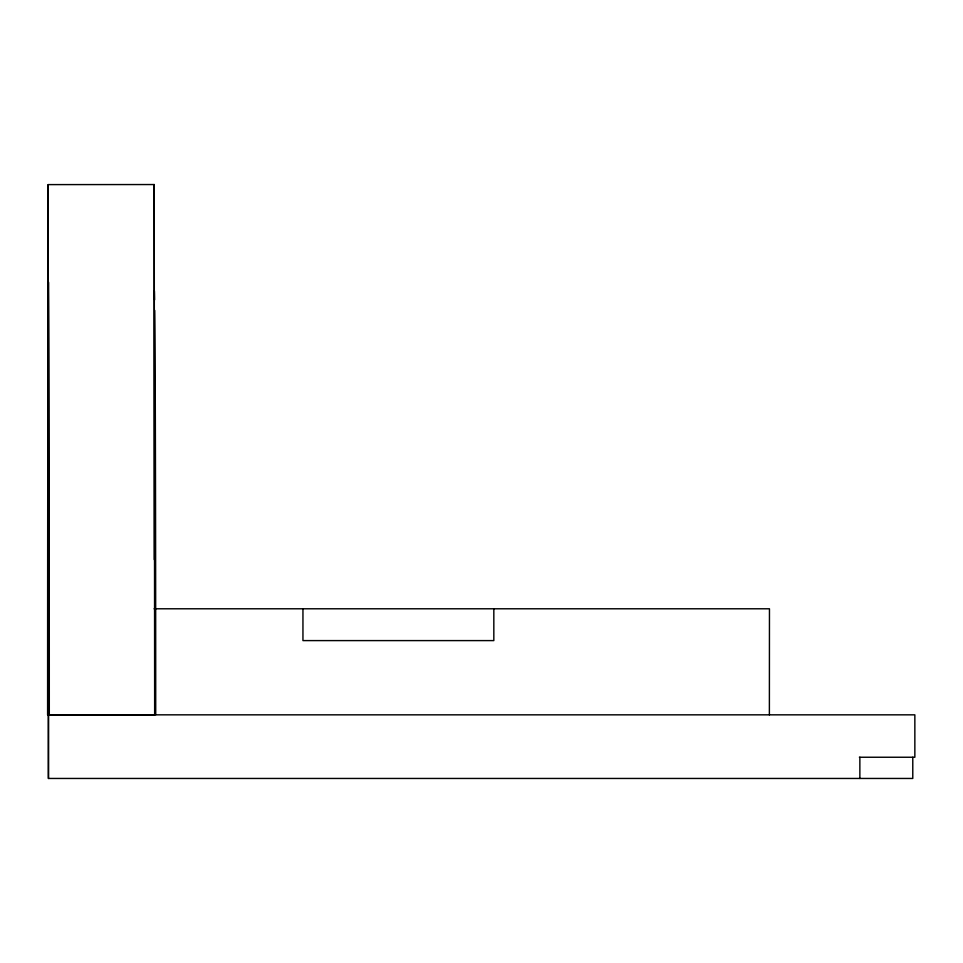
<?xml version="1.0" encoding="UTF-8"?>
<svg xmlns="http://www.w3.org/2000/svg" width="963" height="963" viewBox="0 0 963 963"><rect width="100%" height="100%" fill="white"/><g stroke="black" fill="none" stroke-linecap="round" stroke-linejoin="round"><path stroke-width="1.44" d="M48.439 714.835L154.658 714.763L154.212 184.547L48.174 184.607L48.367 714.835M154.212 184.547L154.321 559.647M154.092 608.785L769.461 608.785L769.377 714.835M859.369 757.243L914.85 757.243L914.85 714.835L48.632 714.835L48.174 184.607M912.78 757.243L912.78 778.453L48.355 778.453L48.439 651.205L48.535 778.453M859.863 757.243L859.863 778.453M493.826 608.785L493.826 640.6L302.948 640.6L302.948 608.785M47.608 714.835A424.129 0.843 90 0 1 48.282 290.706A424.129 0.843 90 0 1 49.294 714.835M154.116 298.65A424.129 1.216 90 0 1 154.598 299.854M154.718 310.387A424.129 1.216 90 0 1 155.717 714.763"/></g></svg>
